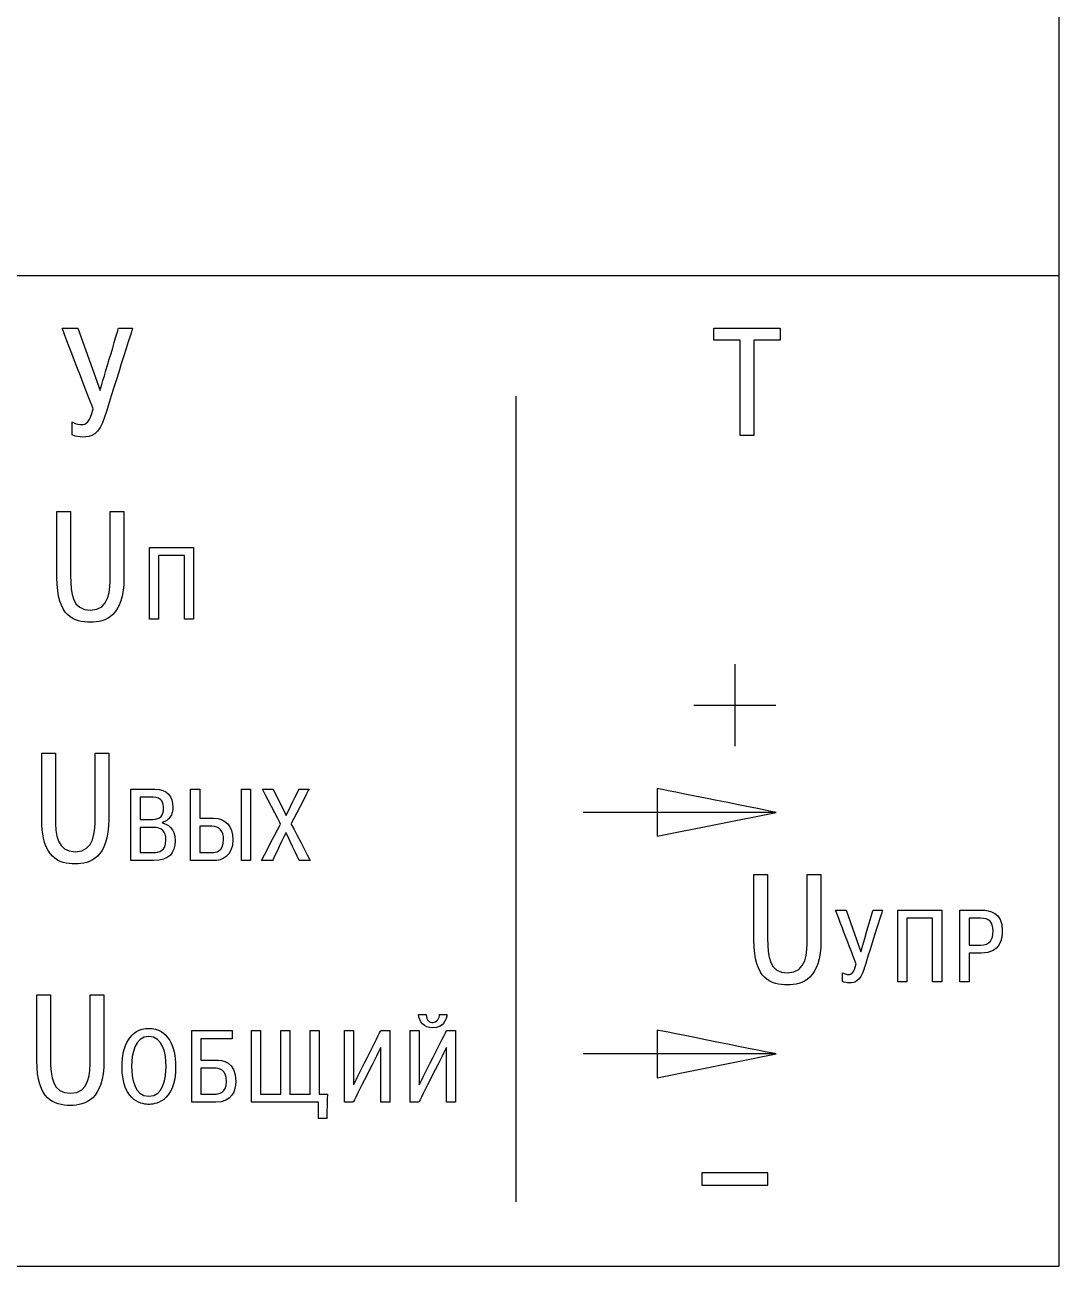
# Model space of a CAD drawing. Header units: millimetres. Extents: x 0 to 53000, y -591 to 24400.
# Drawn here: x 4514.25 to 4535.67, y 460.93 to 486.63 of the extents above; entities that cross this region are included whole.
import ezdxf
from ezdxf.lldxf.tags import DXFTag

# ---------------------------------------------------------------- set-up
doc = ezdxf.new("R2010")
doc.units = ezdxf.units.MM
tags = doc.linetypes.add('New Line5', pattern=[0.8, 0.5, -0.3]).pattern_tags.tags
tags[6:7] = [DXFTag(74, 4), DXFTag(75, 0), DXFTag(340, '0'), DXFTag(46, 1.0), DXFTag(50, 0.0), DXFTag(44, 0.0), DXFTag(45, 0.0)]
tags[4:5] = [DXFTag(74, 4), DXFTag(75, 0), DXFTag(340, '0'), DXFTag(46, 1.0), DXFTag(50, 0.0), DXFTag(44, 0.0), DXFTag(45, 0.0)]

msp = doc.modelspace()

# ---------------------------------------------------------------- linework, layer by layer
for points, knots in [([(4456.66997, 460.93271), (4456.66997, 460.93271), (4456.66997, 513.93271), (4456.66997, 513.93271), (4456.66997, 513.93271), (4456.66997, 513.93271), (4535.66997, 513.93271), (4535.66997, 513.93271), (4535.66997, 513.93271), (4535.66997, 513.93271), (4535.66997, 460.93271), (4535.66997, 460.93271), (4535.66997, 460.93271), (4535.66997, 460.93271), (4456.66997, 460.93271), (4456.66997, 460.93271)], [0, 0, 0, 0, 0.2, 0.2, 0.2, 0.20000001, 0.4, 0.4, 0.4, 0.40000001, 0.6, 0.6, 0.6, 0.60000001, 1, 1, 1, 1]), ([(4456.66997, 460.93271), (4456.66997, 460.93271), (4456.66997, 513.93271), (4456.66997, 513.93271), (4456.66997, 513.93271), (4456.66997, 513.93271), (4535.66997, 513.93271), (4535.66997, 513.93271), (4535.66997, 513.93271), (4535.66997, 513.93271), (4535.66997, 460.93271), (4535.66997, 460.93271), (4535.66997, 460.93271), (4535.66997, 460.93271), (4456.66997, 460.93271), (4456.66997, 460.93271)], [0, 0, 0, 0, 0.2, 0.2, 0.2, 0.20000001, 0.4, 0.4, 0.4, 0.40000001, 0.6, 0.6, 0.6, 0.60000001, 1, 1, 1, 1]), ([(4456.66997, 460.93271), (4456.66997, 460.93271), (4456.66997, 513.93271), (4456.66997, 513.93271), (4456.66997, 513.93271), (4456.66997, 513.93271), (4535.66997, 513.93271), (4535.66997, 513.93271), (4535.66997, 513.93271), (4535.66997, 513.93271), (4535.66997, 460.93271), (4535.66997, 460.93271), (4535.66997, 460.93271), (4535.66997, 460.93271), (4456.66997, 460.93271), (4456.66997, 460.93271)], [0, 0, 0, 0, 0.2, 0.2, 0.2, 0.20000001, 0.4, 0.4, 0.4, 0.40000001, 0.6, 0.6, 0.6, 0.60000001, 1, 1, 1, 1]), ([(4515.81247, 479.06031), (4515.81247, 479.06031), (4515.35207, 480.34931), (4515.35207, 480.34931), (4515.35207, 480.34931), (4515.35207, 480.34931), (4515.02457, 480.34931), (4515.02457, 480.34931), (4515.02457, 480.34931), (4515.02457, 480.34931), (4515.66647, 478.67931), (4515.66647, 478.67931), (4515.66647, 478.67931), (4515.59657, 478.39041), (4515.52037, 478.35231), (4515.42517, 478.35231), (4515.42517, 478.35231), (4515.39657, 478.35231), (4515.32037, 478.35861), (4515.23777, 478.40621), (4515.23777, 478.40621), (4515.23777, 478.40621), (4515.23777, 478.13641), (4515.23777, 478.13641), (4515.23777, 478.13641), (4515.31717, 478.10091), (4515.37117, 478.09451), (4515.45687, 478.09451), (4515.45687, 478.09451), (4515.62837, 478.09451), (4515.78707, 478.12681), (4515.91087, 478.52371), (4515.91087, 478.52371), (4515.91087, 478.52371), (4516.48557, 480.34931), (4516.48557, 480.34931), (4516.48557, 480.34931), (4516.48557, 480.34931), (4516.19347, 480.34931), (4516.19347, 480.34931), (4516.19347, 480.34931), (4516.19347, 480.34931), (4515.81247, 479.06031), (4515.81247, 479.06031)], [0, 0, 0, 0, 0.08333333, 0.08333333, 0.08333333, 0.08333334, 0.16666667, 0.16666667, 0.16666667, 0.16666668, 0.25, 0.25, 0.25, 0.25000001, 0.33333333, 0.33333333, 0.33333333, 0.33333334, 0.41666667, 0.41666667, 0.41666667, 0.41666668, 0.5, 0.5, 0.5, 0.50000001, 0.58333333, 0.58333333, 0.58333333, 0.58333334, 0.66666667, 0.66666667, 0.66666667, 0.66666668, 0.75, 0.75, 0.75, 0.75000001, 0.83333333, 0.83333333, 0.83333333, 0.83333334, 1, 1, 1, 1]), ([(4529.06367, 480.09821), (4529.06367, 480.09821), (4529.06367, 478.12651), (4529.06367, 478.12651), (4529.06367, 478.12651), (4529.06367, 478.12651), (4529.34627, 478.12651), (4529.34627, 478.12651), (4529.34627, 478.12651), (4529.34627, 478.12651), (4529.34627, 480.09821), (4529.34627, 480.09821), (4529.34627, 480.09821), (4529.34627, 480.09821), (4529.89237, 480.09821), (4529.89237, 480.09821), (4529.89237, 480.09821), (4529.89237, 480.09821), (4529.89237, 480.34901), (4529.89237, 480.34901), (4529.89237, 480.34901), (4529.89237, 480.34901), (4528.51707, 480.34901), (4528.51707, 480.34901), (4528.51707, 480.34901), (4528.51707, 480.34901), (4528.51707, 480.09821), (4528.51707, 480.09821), (4528.51707, 480.09821), (4528.51707, 480.09821), (4529.06367, 480.09821), (4529.06367, 480.09821)], [0, 0, 0, 0, 0.11111111, 0.11111111, 0.11111111, 0.11111112, 0.22222222, 0.22222222, 0.22222222, 0.22222223, 0.33333333, 0.33333333, 0.33333333, 0.33333334, 0.44444444, 0.44444444, 0.44444444, 0.44444445, 0.55555556, 0.55555556, 0.55555556, 0.55555557, 0.66666667, 0.66666667, 0.66666667, 0.66666668, 0.77777778, 0.77777778, 0.77777778, 0.77777779, 1, 1, 1, 1]), ([(4514.91907, 476.54961), (4514.91907, 476.54961), (4514.91907, 475.18761), (4514.91907, 475.18761), (4514.91907, 475.18761), (4514.91907, 474.37481), (4515.27467, 474.25991), (4515.61447, 474.25991), (4515.61447, 474.25991), (4515.91927, 474.25991), (4516.30657, 474.37791), (4516.30657, 475.18761), (4516.30657, 475.18761), (4516.30657, 475.18761), (4516.30657, 476.54961), (4516.30657, 476.54961), (4516.30657, 476.54961), (4516.30657, 476.54961), (4516.02397, 476.54961), (4516.02397, 476.54961), (4516.02397, 476.54961), (4516.02397, 476.54961), (4516.02397, 475.22571), (4516.02397, 475.22571), (4516.02397, 475.22571), (4516.02397, 474.93671), (4516.01447, 474.51131), (4515.61447, 474.51131), (4515.61447, 474.51131), (4515.23977, 474.51131), (4515.20167, 474.84781), (4515.20167, 475.22571), (4515.20167, 475.22571), (4515.20167, 475.22571), (4515.20167, 476.54961), (4515.20167, 476.54961), (4515.20167, 476.54961), (4515.20167, 476.54961), (4514.91907, 476.54961), (4514.91907, 476.54961)], [0, 0, 0, 0, 0.09090909, 0.09090909, 0.09090909, 0.0909091, 0.18181818, 0.18181818, 0.18181818, 0.18181819, 0.27272727, 0.27272727, 0.27272727, 0.27272728, 0.36363636, 0.36363636, 0.36363636, 0.36363637, 0.45454545, 0.45454545, 0.45454545, 0.45454546, 0.54545455, 0.54545455, 0.54545455, 0.54545456, 0.63636364, 0.63636364, 0.63636364, 0.63636365, 0.72727273, 0.72727273, 0.72727273, 0.72727274, 0.81818182, 0.81818182, 0.81818182, 0.81818183, 1, 1, 1, 1]), ([(4517.02517, 475.64141), (4517.02517, 475.64141), (4517.55857, 475.64141), (4517.55857, 475.64141), (4517.55857, 475.64141), (4517.55857, 475.64141), (4517.55857, 474.32701), (4517.55857, 474.32701), (4517.55857, 474.32701), (4517.55857, 474.32701), (4517.74697, 474.32701), (4517.74697, 474.32701), (4517.74697, 474.32701), (4517.74697, 474.32701), (4517.74697, 475.80861), (4517.74697, 475.80861), (4517.74697, 475.80861), (4517.74697, 475.80861), (4516.83677, 475.80861), (4516.83677, 475.80861), (4516.83677, 475.80861), (4516.83677, 475.80861), (4516.83677, 474.32701), (4516.83677, 474.32701), (4516.83677, 474.32701), (4516.83677, 474.32701), (4517.02517, 474.32701), (4517.02517, 474.32701), (4517.02517, 474.32701), (4517.02517, 474.32701), (4517.02517, 475.64141), (4517.02517, 475.64141)], [0, 0, 0, 0, 0.11111111, 0.11111111, 0.11111111, 0.11111112, 0.22222222, 0.22222222, 0.22222222, 0.22222223, 0.33333333, 0.33333333, 0.33333333, 0.33333334, 0.44444444, 0.44444444, 0.44444444, 0.44444445, 0.55555556, 0.55555556, 0.55555556, 0.55555557, 0.66666667, 0.66666667, 0.66666667, 0.66666668, 0.77777778, 0.77777778, 0.77777778, 0.77777779, 1, 1, 1, 1]), ([(4514.60367, 471.54961), (4514.60367, 471.54961), (4514.60367, 470.18761), (4514.60367, 470.18761), (4514.60367, 470.18761), (4514.60367, 469.37481), (4514.95927, 469.25991), (4515.29907, 469.25991), (4515.29907, 469.25991), (4515.60387, 469.25991), (4515.99117, 469.37791), (4515.99117, 470.18761), (4515.99117, 470.18761), (4515.99117, 470.18761), (4515.99117, 471.54961), (4515.99117, 471.54961), (4515.99117, 471.54961), (4515.99117, 471.54961), (4515.70857, 471.54961), (4515.70857, 471.54961), (4515.70857, 471.54961), (4515.70857, 471.54961), (4515.70857, 470.22571), (4515.70857, 470.22571), (4515.70857, 470.22571), (4515.70857, 469.93671), (4515.69907, 469.51131), (4515.29907, 469.51131), (4515.29907, 469.51131), (4514.92437, 469.51131), (4514.88627, 469.84781), (4514.88627, 470.22571), (4514.88627, 470.22571), (4514.88627, 470.22571), (4514.88627, 471.54961), (4514.88627, 471.54961), (4514.88627, 471.54961), (4514.88627, 471.54961), (4514.60367, 471.54961), (4514.60367, 471.54961)], [0, 0, 0, 0, 0.09090909, 0.09090909, 0.09090909, 0.0909091, 0.18181818, 0.18181818, 0.18181818, 0.18181819, 0.27272727, 0.27272727, 0.27272727, 0.27272728, 0.36363636, 0.36363636, 0.36363636, 0.36363637, 0.45454545, 0.45454545, 0.45454545, 0.45454546, 0.54545455, 0.54545455, 0.54545455, 0.54545456, 0.63636364, 0.63636364, 0.63636364, 0.63636365, 0.72727273, 0.72727273, 0.72727273, 0.72727274, 0.81818182, 0.81818182, 0.81818182, 0.81818183, 1, 1, 1, 1]), ([(4516.45237, 470.80861), (4516.45237, 470.80861), (4516.45237, 469.32701), (4516.45237, 469.32701), (4516.45237, 469.32701), (4516.45237, 469.32701), (4516.92647, 469.32701), (4516.92647, 469.32701), (4516.92647, 469.32701), (4517.23127, 469.32701), (4517.36677, 469.47721), (4517.36677, 469.73971), (4517.36677, 469.73971), (4517.36677, 470.00431), (4517.20587, 470.08681), (4517.10007, 470.10591), (4517.10007, 470.10591), (4517.10007, 470.10591), (4517.10007, 470.11651), (4517.10007, 470.11651), (4517.10007, 470.11651), (4517.24187, 470.15251), (4517.32017, 470.28581), (4517.32017, 470.43191), (4517.32017, 470.43191), (4517.32017, 470.65411), (4517.19957, 470.80861), (4516.94347, 470.80861), (4516.94347, 470.80861), (4516.94347, 470.80861), (4516.45237, 470.80861), (4516.45237, 470.80861)], [0, 0, 0, 0, 0.11111111, 0.11111111, 0.11111111, 0.11111112, 0.22222222, 0.22222222, 0.22222222, 0.22222223, 0.33333333, 0.33333333, 0.33333333, 0.33333334, 0.44444444, 0.44444444, 0.44444444, 0.44444445, 0.55555556, 0.55555556, 0.55555556, 0.55555557, 0.66666667, 0.66666667, 0.66666667, 0.66666668, 0.77777778, 0.77777778, 0.77777778, 0.77777779, 1, 1, 1, 1]), ([(4517.87537, 470.80861), (4517.87537, 470.80861), (4517.68697, 470.80861), (4517.68697, 470.80861), (4517.68697, 470.80861), (4517.68697, 470.80861), (4517.68697, 469.32701), (4517.68697, 469.32701), (4517.68697, 469.32701), (4517.68697, 469.32701), (4518.16107, 469.32701), (4518.16107, 469.32701), (4518.16107, 469.32701), (4518.33257, 469.32701), (4518.56117, 469.40101), (4518.56117, 469.76091), (4518.56117, 469.76091), (4518.56117, 470.04241), (4518.41087, 470.20541), (4518.16107, 470.20541), (4518.16107, 470.20541), (4518.16107, 470.20541), (4517.87537, 470.20541), (4517.87537, 470.20541), (4517.87537, 470.20541), (4517.87537, 470.20541), (4517.87537, 470.80861), (4517.87537, 470.80861)], [0, 0, 0, 0, 0.125, 0.125, 0.125, 0.12500001, 0.25, 0.25, 0.25, 0.25000001, 0.375, 0.375, 0.375, 0.37500001, 0.5, 0.5, 0.5, 0.50000001, 0.625, 0.625, 0.625, 0.62500001, 0.75, 0.75, 0.75, 0.75000001, 1, 1, 1, 1]), ([(4518.74157, 470.80861), (4518.74157, 470.80861), (4518.74157, 469.32701), (4518.74157, 469.32701), (4518.74157, 469.32701), (4518.74157, 469.32701), (4518.92997, 469.32701), (4518.92997, 469.32701), (4518.92997, 469.32701), (4518.92997, 469.32701), (4518.92997, 470.80861), (4518.92997, 470.80861), (4518.92997, 470.80861), (4518.92997, 470.80861), (4518.74157, 470.80861), (4518.74157, 470.80861)], [0, 0, 0, 0, 0.2, 0.2, 0.2, 0.20000001, 0.4, 0.4, 0.4, 0.40000001, 0.6, 0.6, 0.6, 0.60000001, 1, 1, 1, 1]), ([(4519.66237, 470.26041), (4519.66237, 470.26041), (4519.39567, 470.80861), (4519.39567, 470.80861), (4519.39567, 470.80861), (4519.39567, 470.80861), (4519.17307, 470.80861), (4519.17307, 470.80861), (4519.17307, 470.80861), (4519.17307, 470.80861), (4519.54807, 470.08471), (4519.54807, 470.08471), (4519.54807, 470.08471), (4519.54807, 470.08471), (4519.15397, 469.32701), (4519.15397, 469.32701), (4519.15397, 469.32701), (4519.15397, 469.32701), (4519.38087, 469.32701), (4519.38087, 469.32701), (4519.38087, 469.32701), (4519.38087, 469.32701), (4519.66027, 469.90901), (4519.66027, 469.90901), (4519.66027, 469.90901), (4519.66027, 469.90901), (4519.93757, 469.32701), (4519.93757, 469.32701), (4519.93757, 469.32701), (4519.93757, 469.32701), (4520.16397, 469.32701), (4520.16397, 469.32701), (4520.16397, 469.32701), (4520.16397, 469.32701), (4519.76817, 470.08901), (4519.76817, 470.08901), (4519.76817, 470.08901), (4519.76817, 470.08901), (4520.13857, 470.80861), (4520.13857, 470.80861), (4520.13857, 470.80861), (4520.13857, 470.80861), (4519.93327, 470.80861), (4519.93327, 470.80861), (4519.93327, 470.80861), (4519.93327, 470.80861), (4519.66237, 470.26041), (4519.66237, 470.26041)], [0, 0, 0, 0, 0.07692308, 0.07692308, 0.07692308, 0.07692309, 0.15384615, 0.15384615, 0.15384615, 0.15384616, 0.23076923, 0.23076923, 0.23076923, 0.23076924, 0.30769231, 0.30769231, 0.30769231, 0.30769232, 0.38461538, 0.38461538, 0.38461538, 0.38461539, 0.46153846, 0.46153846, 0.46153846, 0.46153847, 0.53846154, 0.53846154, 0.53846154, 0.53846155, 0.61538462, 0.61538462, 0.61538462, 0.61538463, 0.69230769, 0.69230769, 0.69230769, 0.6923077, 0.76923077, 0.76923077, 0.76923077, 0.76923078, 0.84615385, 0.84615385, 0.84615385, 0.84615386, 1, 1, 1, 1]), ([(4529.80977, 470.32571), (4529.80977, 470.32571), (4527.34947, 469.83201), (4527.34947, 469.83201), (4527.34947, 469.83201), (4527.34947, 469.83201), (4527.34947, 470.81951), (4527.34947, 470.81951), (4527.34947, 470.81951), (4527.34947, 470.81951), (4529.80977, 470.32571), (4529.80977, 470.32571)], [0, 0, 0, 0, 0.25, 0.25, 0.25, 0.25000001, 0.5, 0.5, 0.5, 0.50000001, 1, 1, 1, 1]), ([(4516.64077, 470.64141), (4516.64077, 470.64141), (4516.90957, 470.64141), (4516.90957, 470.64141), (4516.90957, 470.64141), (4517.09587, 470.64141), (4517.12757, 470.51231), (4517.12757, 470.41071), (4517.12757, 470.41071), (4517.12757, 470.26251), (4517.05987, 470.18001), (4516.90327, 470.18001), (4516.90327, 470.18001), (4516.90327, 470.18001), (4516.64077, 470.18001), (4516.64077, 470.18001), (4516.64077, 470.18001), (4516.64077, 470.18001), (4516.64077, 470.64141), (4516.64077, 470.64141)], [0, 0, 0, 0, 0.16666667, 0.16666667, 0.16666667, 0.16666668, 0.33333333, 0.33333333, 0.33333333, 0.33333334, 0.5, 0.5, 0.5, 0.50000001, 0.66666667, 0.66666667, 0.66666667, 0.66666668, 1, 1, 1, 1]), ([(4516.64077, 470.01281), (4516.64077, 470.01281), (4516.91377, 470.01281), (4516.91377, 470.01281), (4516.91377, 470.01281), (4517.09377, 470.01281), (4517.17627, 469.93871), (4517.17627, 469.75661), (4517.17627, 469.75661), (4517.17627, 469.51751), (4517.02597, 469.49421), (4516.91377, 469.49421), (4516.91377, 469.49421), (4516.91377, 469.49421), (4516.64077, 469.49421), (4516.64077, 469.49421), (4516.64077, 469.49421), (4516.64077, 469.49421), (4516.64077, 470.01281), (4516.64077, 470.01281)], [0, 0, 0, 0, 0.16666667, 0.16666667, 0.16666667, 0.16666668, 0.33333333, 0.33333333, 0.33333333, 0.33333334, 0.5, 0.5, 0.5, 0.50000001, 0.66666667, 0.66666667, 0.66666667, 0.66666668, 1, 1, 1, 1]), ([(4517.87537, 470.03821), (4517.87537, 470.03821), (4518.12297, 470.03821), (4518.12297, 470.03821), (4518.12297, 470.03821), (4518.28177, 470.03821), (4518.37067, 469.93871), (4518.37067, 469.76721), (4518.37067, 469.76721), (4518.37067, 469.50691), (4518.19497, 469.49421), (4518.13787, 469.49421), (4518.13787, 469.49421), (4518.13787, 469.49421), (4517.87537, 469.49421), (4517.87537, 469.49421), (4517.87537, 469.49421), (4517.87537, 469.49421), (4517.87537, 470.03821), (4517.87537, 470.03821)], [0, 0, 0, 0, 0.16666667, 0.16666667, 0.16666667, 0.16666668, 0.33333333, 0.33333333, 0.33333333, 0.33333334, 0.5, 0.5, 0.5, 0.50000001, 0.66666667, 0.66666667, 0.66666667, 0.66666668, 1, 1, 1, 1]), ([(4529.35067, 469.04251), (4529.35067, 469.04251), (4529.35067, 467.68051), (4529.35067, 467.68051), (4529.35067, 467.68051), (4529.35067, 466.86771), (4529.70627, 466.75281), (4530.04607, 466.75281), (4530.04607, 466.75281), (4530.35087, 466.75281), (4530.73817, 466.87081), (4530.73817, 467.68051), (4530.73817, 467.68051), (4530.73817, 467.68051), (4530.73817, 469.04251), (4530.73817, 469.04251), (4530.73817, 469.04251), (4530.73817, 469.04251), (4530.45557, 469.04251), (4530.45557, 469.04251), (4530.45557, 469.04251), (4530.45557, 469.04251), (4530.45557, 467.71861), (4530.45557, 467.71861), (4530.45557, 467.71861), (4530.45557, 467.42961), (4530.44607, 467.00421), (4530.04607, 467.00421), (4530.04607, 467.00421), (4529.67137, 467.00421), (4529.63327, 467.34071), (4529.63327, 467.71861), (4529.63327, 467.71861), (4529.63327, 467.71861), (4529.63327, 469.04251), (4529.63327, 469.04251), (4529.63327, 469.04251), (4529.63327, 469.04251), (4529.35067, 469.04251), (4529.35067, 469.04251)], [0, 0, 0, 0, 0.09090909, 0.09090909, 0.09090909, 0.0909091, 0.18181818, 0.18181818, 0.18181818, 0.18181819, 0.27272727, 0.27272727, 0.27272727, 0.27272728, 0.36363636, 0.36363636, 0.36363636, 0.36363637, 0.45454545, 0.45454545, 0.45454545, 0.45454546, 0.54545455, 0.54545455, 0.54545455, 0.54545456, 0.63636364, 0.63636364, 0.63636364, 0.63636365, 0.72727273, 0.72727273, 0.72727273, 0.72727274, 0.81818182, 0.81818182, 0.81818182, 0.81818183, 1, 1, 1, 1]), ([(4531.56347, 467.44221), (4531.56347, 467.44221), (4531.25657, 468.30151), (4531.25657, 468.30151), (4531.25657, 468.30151), (4531.25657, 468.30151), (4531.03817, 468.30151), (4531.03817, 468.30151), (4531.03817, 468.30151), (4531.03817, 468.30151), (4531.46607, 467.18821), (4531.46607, 467.18821), (4531.46607, 467.18821), (4531.41947, 466.99551), (4531.36867, 466.97011), (4531.30517, 466.97011), (4531.30517, 466.97011), (4531.28617, 466.97011), (4531.23537, 466.97441), (4531.18037, 467.00611), (4531.18037, 467.00611), (4531.18037, 467.00611), (4531.18037, 466.82621), (4531.18037, 466.82621), (4531.18037, 466.82621), (4531.23327, 466.80261), (4531.26927, 466.79831), (4531.32637, 466.79831), (4531.32637, 466.79831), (4531.44067, 466.79831), (4531.54647, 466.81991), (4531.62907, 467.08441), (4531.62907, 467.08441), (4531.62907, 467.08441), (4532.01217, 468.30151), (4532.01217, 468.30151), (4532.01217, 468.30151), (4532.01217, 468.30151), (4531.81747, 468.30151), (4531.81747, 468.30151), (4531.81747, 468.30151), (4531.81747, 468.30151), (4531.56347, 467.44221), (4531.56347, 467.44221)], [0, 0, 0, 0, 0.08333333, 0.08333333, 0.08333333, 0.08333334, 0.16666667, 0.16666667, 0.16666667, 0.16666668, 0.25, 0.25, 0.25, 0.25000001, 0.33333333, 0.33333333, 0.33333333, 0.33333334, 0.41666667, 0.41666667, 0.41666667, 0.41666668, 0.5, 0.5, 0.5, 0.50000001, 0.58333333, 0.58333333, 0.58333333, 0.58333334, 0.66666667, 0.66666667, 0.66666667, 0.66666668, 0.75, 0.75, 0.75, 0.75000001, 0.83333333, 0.83333333, 0.83333333, 0.83333334, 1, 1, 1, 1]), ([(4532.51647, 468.13431), (4532.51647, 468.13431), (4533.04987, 468.13431), (4533.04987, 468.13431), (4533.04987, 468.13431), (4533.04987, 468.13431), (4533.04987, 466.81991), (4533.04987, 466.81991), (4533.04987, 466.81991), (4533.04987, 466.81991), (4533.23827, 466.81991), (4533.23827, 466.81991), (4533.23827, 466.81991), (4533.23827, 466.81991), (4533.23827, 468.30151), (4533.23827, 468.30151), (4533.23827, 468.30151), (4533.23827, 468.30151), (4532.32807, 468.30151), (4532.32807, 468.30151), (4532.32807, 468.30151), (4532.32807, 468.30151), (4532.32807, 466.81991), (4532.32807, 466.81991), (4532.32807, 466.81991), (4532.32807, 466.81991), (4532.51647, 466.81991), (4532.51647, 466.81991), (4532.51647, 466.81991), (4532.51647, 466.81991), (4532.51647, 468.13431), (4532.51647, 468.13431)], [0, 0, 0, 0, 0.11111111, 0.11111111, 0.11111111, 0.11111112, 0.22222222, 0.22222222, 0.22222222, 0.22222223, 0.33333333, 0.33333333, 0.33333333, 0.33333334, 0.44444444, 0.44444444, 0.44444444, 0.44444445, 0.55555556, 0.55555556, 0.55555556, 0.55555557, 0.66666667, 0.66666667, 0.66666667, 0.66666668, 0.77777778, 0.77777778, 0.77777778, 0.77777779, 1, 1, 1, 1]), ([(4533.61557, 468.30151), (4533.61557, 468.30151), (4533.61557, 466.81991), (4533.61557, 466.81991), (4533.61557, 466.81991), (4533.61557, 466.81991), (4533.80397, 466.81991), (4533.80397, 466.81991), (4533.80397, 466.81991), (4533.80397, 466.81991), (4533.80397, 467.41041), (4533.80397, 467.41041), (4533.80397, 467.41041), (4533.80397, 467.41041), (4534.05797, 467.41041), (4534.05797, 467.41041), (4534.05797, 467.41041), (4534.47067, 467.41041), (4534.49187, 467.73431), (4534.49187, 467.87611), (4534.49187, 467.87611), (4534.49187, 468.26771), (4534.22097, 468.30151), (4534.07067, 468.30151), (4534.07067, 468.30151), (4534.07067, 468.30151), (4533.61557, 468.30151), (4533.61557, 468.30151)], [0, 0, 0, 0, 0.125, 0.125, 0.125, 0.12500001, 0.25, 0.25, 0.25, 0.25000001, 0.375, 0.375, 0.375, 0.37500001, 0.5, 0.5, 0.5, 0.50000001, 0.625, 0.625, 0.625, 0.62500001, 0.75, 0.75, 0.75, 0.75000001, 1, 1, 1, 1]), ([(4533.80397, 468.13431), (4533.80397, 468.13431), (4534.04107, 468.13431), (4534.04107, 468.13431), (4534.04107, 468.13431), (4534.21887, 468.13431), (4534.30137, 468.05391), (4534.30137, 467.87191), (4534.30137, 467.87191), (4534.30137, 467.69191), (4534.23787, 467.57761), (4534.04107, 467.57761), (4534.04107, 467.57761), (4534.04107, 467.57761), (4533.80397, 467.57761), (4533.80397, 467.57761), (4533.80397, 467.57761), (4533.80397, 467.57761), (4533.80397, 468.13431), (4533.80397, 468.13431)], [0, 0, 0, 0, 0.16666667, 0.16666667, 0.16666667, 0.16666668, 0.33333333, 0.33333333, 0.33333333, 0.33333334, 0.5, 0.5, 0.5, 0.50000001, 0.66666667, 0.66666667, 0.66666667, 0.66666668, 1, 1, 1, 1]), ([(4514.50367, 466.54961), (4514.50367, 466.54961), (4514.50367, 465.18761), (4514.50367, 465.18761), (4514.50367, 465.18761), (4514.50367, 464.37481), (4514.85927, 464.25991), (4515.19907, 464.25991), (4515.19907, 464.25991), (4515.50387, 464.25991), (4515.89117, 464.37791), (4515.89117, 465.18761), (4515.89117, 465.18761), (4515.89117, 465.18761), (4515.89117, 466.54961), (4515.89117, 466.54961), (4515.89117, 466.54961), (4515.89117, 466.54961), (4515.60857, 466.54961), (4515.60857, 466.54961), (4515.60857, 466.54961), (4515.60857, 466.54961), (4515.60857, 465.22571), (4515.60857, 465.22571), (4515.60857, 465.22571), (4515.60857, 464.93671), (4515.59907, 464.51131), (4515.19907, 464.51131), (4515.19907, 464.51131), (4514.82437, 464.51131), (4514.78627, 464.84781), (4514.78627, 465.22571), (4514.78627, 465.22571), (4514.78627, 465.22571), (4514.78627, 466.54961), (4514.78627, 466.54961), (4514.78627, 466.54961), (4514.78627, 466.54961), (4514.50367, 466.54961), (4514.50367, 466.54961)], [0, 0, 0, 0, 0.09090909, 0.09090909, 0.09090909, 0.0909091, 0.18181818, 0.18181818, 0.18181818, 0.18181819, 0.27272727, 0.27272727, 0.27272727, 0.27272728, 0.36363636, 0.36363636, 0.36363636, 0.36363637, 0.45454545, 0.45454545, 0.45454545, 0.45454546, 0.54545455, 0.54545455, 0.54545455, 0.54545456, 0.63636364, 0.63636364, 0.63636364, 0.63636365, 0.72727273, 0.72727273, 0.72727273, 0.72727274, 0.81818182, 0.81818182, 0.81818182, 0.81818183, 1, 1, 1, 1]), ([(4522.40607, 466.14311), (4522.41457, 465.99281), (4522.51827, 465.86371), (4522.70027, 465.86371), (4522.70027, 465.86371), (4522.93097, 465.86371), (4522.98607, 466.05421), (4522.99447, 466.14311), (4522.99447, 466.14311), (4522.99447, 466.14311), (4522.83787, 466.14311), (4522.83787, 466.14311), (4522.83787, 466.14311), (4522.84207, 466.06481), (4522.78917, 465.97591), (4522.70027, 465.97591), (4522.70027, 465.97591), (4522.64317, 465.97591), (4522.57117, 466.00551), (4522.56057, 466.14311), (4522.56057, 466.14311), (4522.56057, 466.14311), (4522.40607, 466.14311), (4522.40607, 466.14311)], [0, 0, 0, 0, 0.14285714, 0.14285714, 0.14285714, 0.14285715, 0.28571429, 0.28571429, 0.28571429, 0.2857143, 0.42857143, 0.42857143, 0.42857143, 0.42857144, 0.57142857, 0.57142857, 0.57142857, 0.57142858, 0.71428571, 0.71428571, 0.71428571, 0.71428572, 1, 1, 1, 1]), ([(4516.26767, 465.06781), (4516.26767, 464.29701), (4516.73337, 464.28211), (4516.82227, 464.28211), (4516.82227, 464.28211), (4516.91117, 464.28211), (4517.37687, 464.29701), (4517.37687, 465.06781), (4517.37687, 465.06781), (4517.37687, 465.48691), (4517.21597, 465.85311), (4516.82227, 465.85311), (4516.82227, 465.85311), (4516.42857, 465.85311), (4516.26767, 465.48691), (4516.26767, 465.06781)], [0, 0, 0, 0, 0.2, 0.2, 0.2, 0.20000001, 0.4, 0.4, 0.4, 0.40000001, 0.6, 0.6, 0.6, 0.60000001, 1, 1, 1, 1]), ([(4516.46457, 465.06781), (4516.46457, 465.32601), (4516.53227, 465.68591), (4516.82227, 465.68591), (4516.82227, 465.68591), (4517.11227, 465.68591), (4517.17997, 465.32601), (4517.17997, 465.06781), (4517.17997, 465.06781), (4517.17997, 464.83281), (4517.12497, 464.44971), (4516.82227, 464.44971), (4516.82227, 464.44971), (4516.51957, 464.44971), (4516.46457, 464.83281), (4516.46457, 465.06781)], [0, 0, 0, 0, 0.2, 0.2, 0.2, 0.20000001, 0.4, 0.4, 0.4, 0.40000001, 0.6, 0.6, 0.6, 0.60000001, 1, 1, 1, 1]), ([(4517.90017, 465.64141), (4517.90017, 465.64141), (4518.54787, 465.64141), (4518.54787, 465.64141), (4518.54787, 465.64141), (4518.54787, 465.64141), (4518.54787, 465.80861), (4518.54787, 465.80861), (4518.54787, 465.80861), (4518.54787, 465.80861), (4517.71177, 465.80861), (4517.71177, 465.80861), (4517.71177, 465.80861), (4517.71177, 465.80861), (4517.71177, 464.32701), (4517.71177, 464.32701), (4517.71177, 464.32701), (4517.71177, 464.32701), (4518.20707, 464.32701), (4518.20707, 464.32701), (4518.20707, 464.32701), (4518.54577, 464.32701), (4518.62197, 464.56191), (4518.62197, 464.75661), (4518.62197, 464.75661), (4518.62197, 465.17361), (4518.33407, 465.19691), (4518.20497, 465.19691), (4518.20497, 465.19691), (4518.20497, 465.19691), (4517.90017, 465.19691), (4517.90017, 465.19691), (4517.90017, 465.19691), (4517.90017, 465.19691), (4517.90017, 465.64141), (4517.90017, 465.64141)], [0, 0, 0, 0, 0.1, 0.1, 0.1, 0.10000001, 0.2, 0.2, 0.2, 0.20000001, 0.3, 0.3, 0.3, 0.30000001, 0.4, 0.4, 0.4, 0.40000001, 0.5, 0.5, 0.5, 0.50000001, 0.6, 0.6, 0.6, 0.60000001, 0.7, 0.7, 0.7, 0.70000001, 0.8, 0.8, 0.8, 0.80000001, 1, 1, 1, 1]), ([(4519.13477, 465.80861), (4519.13477, 465.80861), (4518.94637, 465.80861), (4518.94637, 465.80861), (4518.94637, 465.80861), (4518.94637, 465.80861), (4518.94637, 464.32701), (4518.94637, 464.32701), (4518.94637, 464.32701), (4518.94637, 464.32701), (4520.33707, 464.32701), (4520.33707, 464.32701), (4520.33707, 464.32701), (4520.33707, 464.32701), (4520.33707, 463.99221), (4520.33707, 463.99221), (4520.33707, 463.99221), (4520.33707, 463.99221), (4520.50427, 463.99221), (4520.50427, 463.99221), (4520.50427, 463.99221), (4520.50427, 463.99221), (4520.51907, 464.49421), (4520.51907, 464.49421), (4520.51907, 464.49421), (4520.51907, 464.49421), (4520.34977, 464.49421), (4520.34977, 464.49421), (4520.34977, 464.49421), (4520.34977, 464.49421), (4520.34977, 465.80861), (4520.34977, 465.80861), (4520.34977, 465.80861), (4520.34977, 465.80861), (4520.16137, 465.80861), (4520.16137, 465.80861), (4520.16137, 465.80861), (4520.16137, 465.80861), (4520.16137, 464.49421), (4520.16137, 464.49421), (4520.16137, 464.49421), (4520.16137, 464.49421), (4519.74227, 464.49421), (4519.74227, 464.49421), (4519.74227, 464.49421), (4519.74227, 464.49421), (4519.74227, 465.80861), (4519.74227, 465.80861), (4519.74227, 465.80861), (4519.74227, 465.80861), (4519.55387, 465.80861), (4519.55387, 465.80861), (4519.55387, 465.80861), (4519.55387, 465.80861), (4519.55387, 464.49421), (4519.55387, 464.49421), (4519.55387, 464.49421), (4519.55387, 464.49421), (4519.13477, 464.49421), (4519.13477, 464.49421), (4519.13477, 464.49421), (4519.13477, 464.49421), (4519.13477, 465.80861), (4519.13477, 465.80861)], [0, 0, 0, 0, 0.05882353, 0.05882353, 0.05882353, 0.05882354, 0.11764706, 0.11764706, 0.11764706, 0.11764707, 0.17647059, 0.17647059, 0.17647059, 0.1764706, 0.23529412, 0.23529412, 0.23529412, 0.23529413, 0.29411765, 0.29411765, 0.29411765, 0.29411766, 0.35294118, 0.35294118, 0.35294118, 0.35294119, 0.41176471, 0.41176471, 0.41176471, 0.41176472, 0.47058824, 0.47058824, 0.47058824, 0.47058825, 0.52941176, 0.52941176, 0.52941176, 0.52941177, 0.58823529, 0.58823529, 0.58823529, 0.5882353, 0.64705882, 0.64705882, 0.64705882, 0.64705883, 0.70588235, 0.70588235, 0.70588235, 0.70588236, 0.76470588, 0.76470588, 0.76470588, 0.76470589, 0.82352941, 0.82352941, 0.82352941, 0.82352942, 0.88235294, 0.88235294, 0.88235294, 0.88235295, 1, 1, 1, 1]), ([(4521.05937, 464.68681), (4521.05937, 464.68681), (4521.05937, 465.80861), (4521.05937, 465.80861), (4521.05937, 465.80861), (4521.05937, 465.80861), (4520.87097, 465.80861), (4520.87097, 465.80861), (4520.87097, 465.80861), (4520.87097, 465.80861), (4520.87097, 464.32701), (4520.87097, 464.32701), (4520.87097, 464.32701), (4520.87097, 464.32701), (4521.05517, 464.32701), (4521.05517, 464.32701), (4521.05517, 464.32701), (4521.05517, 464.32701), (4521.62237, 465.45731), (4521.62237, 465.45731), (4521.62237, 465.45731), (4521.62237, 465.45731), (4521.62237, 464.32701), (4521.62237, 464.32701), (4521.62237, 464.32701), (4521.62237, 464.32701), (4521.81077, 464.32701), (4521.81077, 464.32701), (4521.81077, 464.32701), (4521.81077, 464.32701), (4521.81077, 465.80861), (4521.81077, 465.80861), (4521.81077, 465.80861), (4521.81077, 465.80861), (4521.62447, 465.80861), (4521.62447, 465.80861), (4521.62447, 465.80861), (4521.62447, 465.80861), (4521.05937, 464.68681), (4521.05937, 464.68681)], [0, 0, 0, 0, 0.09090909, 0.09090909, 0.09090909, 0.0909091, 0.18181818, 0.18181818, 0.18181818, 0.18181819, 0.27272727, 0.27272727, 0.27272727, 0.27272728, 0.36363636, 0.36363636, 0.36363636, 0.36363637, 0.45454545, 0.45454545, 0.45454545, 0.45454546, 0.54545455, 0.54545455, 0.54545455, 0.54545456, 0.63636364, 0.63636364, 0.63636364, 0.63636365, 0.72727273, 0.72727273, 0.72727273, 0.72727274, 0.81818182, 0.81818182, 0.81818182, 0.81818183, 1, 1, 1, 1]), ([(4522.41877, 464.68681), (4522.41877, 464.68681), (4522.41877, 465.80861), (4522.41877, 465.80861), (4522.41877, 465.80861), (4522.41877, 465.80861), (4522.23037, 465.80861), (4522.23037, 465.80861), (4522.23037, 465.80861), (4522.23037, 465.80861), (4522.23037, 464.32701), (4522.23037, 464.32701), (4522.23037, 464.32701), (4522.23037, 464.32701), (4522.41457, 464.32701), (4522.41457, 464.32701), (4522.41457, 464.32701), (4522.41457, 464.32701), (4522.98177, 465.45731), (4522.98177, 465.45731), (4522.98177, 465.45731), (4522.98177, 465.45731), (4522.98177, 464.32701), (4522.98177, 464.32701), (4522.98177, 464.32701), (4522.98177, 464.32701), (4523.17017, 464.32701), (4523.17017, 464.32701), (4523.17017, 464.32701), (4523.17017, 464.32701), (4523.17017, 465.80861), (4523.17017, 465.80861), (4523.17017, 465.80861), (4523.17017, 465.80861), (4522.98607, 465.80861), (4522.98607, 465.80861), (4522.98607, 465.80861), (4522.98607, 465.80861), (4522.41877, 464.68681), (4522.41877, 464.68681)], [0, 0, 0, 0, 0.09090909, 0.09090909, 0.09090909, 0.0909091, 0.18181818, 0.18181818, 0.18181818, 0.18181819, 0.27272727, 0.27272727, 0.27272727, 0.27272728, 0.36363636, 0.36363636, 0.36363636, 0.36363637, 0.45454545, 0.45454545, 0.45454545, 0.45454546, 0.54545455, 0.54545455, 0.54545455, 0.54545456, 0.63636364, 0.63636364, 0.63636364, 0.63636365, 0.72727273, 0.72727273, 0.72727273, 0.72727274, 0.81818182, 0.81818182, 0.81818182, 0.81818183, 1, 1, 1, 1]), ([(4529.80977, 465.32571), (4529.80977, 465.32571), (4527.34947, 464.83201), (4527.34947, 464.83201), (4527.34947, 464.83201), (4527.34947, 464.83201), (4527.34947, 465.81951), (4527.34947, 465.81951), (4527.34947, 465.81951), (4527.34947, 465.81951), (4529.80977, 465.32571), (4529.80977, 465.32571)], [0, 0, 0, 0, 0.25, 0.25, 0.25, 0.25000001, 0.5, 0.5, 0.5, 0.50000001, 1, 1, 1, 1]), ([(4517.90017, 465.02971), (4517.90017, 465.02971), (4518.17537, 465.02971), (4518.17537, 465.02971), (4518.17537, 465.02971), (4518.27057, 465.02971), (4518.43147, 465.00641), (4518.43147, 464.75451), (4518.43147, 464.75451), (4518.43147, 464.51321), (4518.26637, 464.49421), (4518.17537, 464.49421), (4518.17537, 464.49421), (4518.17537, 464.49421), (4517.90017, 464.49421), (4517.90017, 464.49421), (4517.90017, 464.49421), (4517.90017, 464.49421), (4517.90017, 465.02971), (4517.90017, 465.02971)], [0, 0, 0, 0, 0.16666667, 0.16666667, 0.16666667, 0.16666668, 0.33333333, 0.33333333, 0.33333333, 0.33333334, 0.5, 0.5, 0.5, 0.50000001, 0.66666667, 0.66666667, 0.66666667, 0.66666668, 1, 1, 1, 1]), ([(4529.63757, 462.60601), (4529.63757, 462.60601), (4528.27197, 462.60601), (4528.27197, 462.60601), (4528.27197, 462.60601), (4528.27197, 462.60601), (4528.27197, 462.86271), (4528.27197, 462.86271), (4528.27197, 462.86271), (4528.27197, 462.86271), (4529.63757, 462.86271), (4529.63757, 462.86271), (4529.63757, 462.86271), (4529.63757, 462.86271), (4529.63757, 462.60601), (4529.63757, 462.60601)], [0, 0, 0, 0, 0.2, 0.2, 0.2, 0.20000001, 0.4, 0.4, 0.4, 0.40000001, 0.6, 0.6, 0.6, 0.60000001, 1, 1, 1, 1])]:
    msp.add_open_spline(points, degree=3, knots=knots)
for points in [[(4535.66997, 481.43271), (4535.66997, 481.43271), (4456.66997, 481.43271), (4456.66997, 481.43271)], [(4528.95477, 473.39261), (4528.95477, 473.39261), (4528.95477, 471.69261), (4528.95477, 471.69261)], [(4528.10477, 472.54341), (4528.10477, 472.54341), (4529.80477, 472.54341), (4529.80477, 472.54341)], [(4529.81137, 470.32581), (4529.81137, 470.32581), (4525.81117, 470.32581), (4525.81117, 470.32581)], [(4529.81137, 465.32581), (4529.81137, 465.32581), (4525.81117, 465.32581), (4525.81117, 465.32581)]]:
    msp.add_open_spline(points, degree=3)
at = {"linetype": 'New Line5'}
msp.add_open_spline([(4524.42217, 478.93681), (4524.42217, 478.93681), (4524.42217, 462.26681), (4524.42217, 462.26681)], degree=3, dxfattribs=at)

doc.saveas('drawing.dxf')
